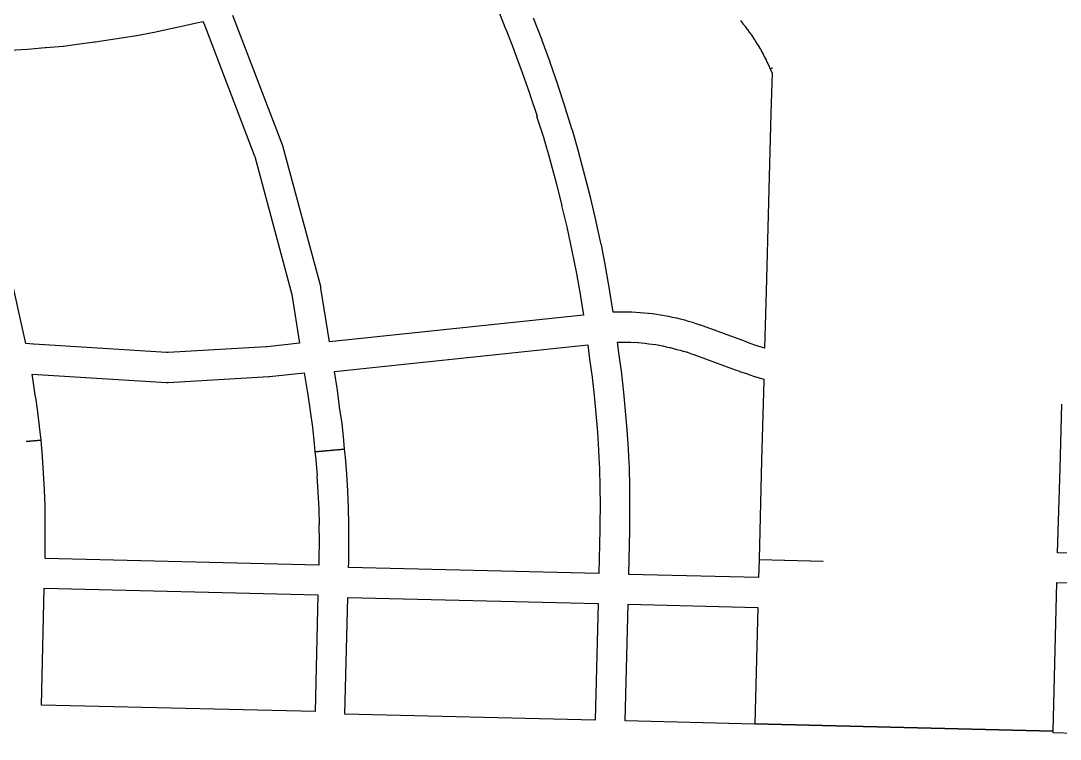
# Model space of a CAD drawing. Extents: x 0 to 1129, y 203 to 1017.
# Drawn here: x 360.21 to 399.51, y 652.65 to 679.81 of the extents above; entities that cross this region are included whole.
import ezdxf

# ---------------------------------------------------------------- set-up
doc = ezdxf.new("R2010")
doc.units = 0
doc.layers.get('0').update_dxf_attribs({"linetype": 'CONTINUOUS'})

msp = doc.modelspace()

# ---------------------------------------------------------------- linework, layer by layer
at = {"color": 1}
for points in [[(378.220134, 680.311433), (378.544689, 679.507099), (378.551688, 679.5001), (378.862133, 678.6887), (378.862133, 678.674702), (379.165533, 677.863324), (379.165533, 677.856325), (379.454799, 677.037881), (379.454799, 677.030881), (379.729977, 676.205393), (379.715979, 676.205393), (379.98409, 675.372837), (379.98409, 675.358839), (380.223979, 674.53335), (380.230978, 674.512127), (380.449689, 673.686638), (380.449689, 673.679639), (380.6684, 672.832973), (380.661401, 672.832973), (380.866001, 671.972195), (380.866001, 671.965196), (381.049468, 671.118529), (381.049468, 671.11153), (381.218801, 670.264863), (381.218801, 670.257864), (381.374001, 669.397109), (381.374001, 669.39011), (381.48689, 668.684554), (371.88429, 667.675621), (371.559734, 669.707621), (371.552735, 669.735843), (371.552735, 669.764066), (370.13458, 675.034554), (370.127581, 675.062777), (370.113357, 675.090999), (368.222468, 680.008732)], [(367.093489, 679.789186), (367.100488, 679.767963), (367.12871, 679.718585), (369.040754, 674.730319), (369.054978, 674.680919), (370.459023, 669.466852), (370.748312, 667.625363), (369.520622, 667.491296), (369.4924, 667.491296), (365.788245, 667.272585), (365.724756, 667.272585), (360.701201, 667.58303), (360.672978, 667.58303), (360.404845, 667.611252), (358.386978, 676.64943)], [(359.790842, 678.702179), (360.461108, 678.744512), (360.468108, 678.744512), (361.13133, 678.800957), (361.138329, 678.800957), (361.152553, 678.800957), (361.808708, 678.857401), (361.822706, 678.857401), (361.829706, 678.857401), (362.253039, 678.913846), (362.260038, 678.913846), (363.00086, 679.012623), (363.007859, 679.012623), (363.021857, 679.012623), (363.762679, 679.125512), (363.769679, 679.125512), (364.510523, 679.245468), (364.517522, 679.245468), (365.2513, 679.386579), (365.258299, 679.386579), (365.999144, 679.541779), (366.006143, 679.541779), (366.739921, 679.704068), (366.74692, 679.704068), (367.093489, 679.789186)], [(387.432499, 679.818402), (387.432499, 679.804403), (387.510122, 679.71267), (387.517121, 679.698672), (387.601787, 679.606938), (387.601787, 679.59294), (387.67941, 679.487095), (387.686409, 679.480096), (387.756964, 679.381318), (387.763964, 679.374319), (387.834497, 679.268497), (387.848721, 679.261498), (387.919254, 679.155676), (387.919254, 679.148677), (387.989832, 679.042855), (387.996831, 679.035856), (388.060319, 678.930034), (388.067319, 678.916036), (388.137874, 678.803147), (388.130875, 678.803147), (388.201408, 678.697302), (388.208407, 678.676079), (388.271918, 678.570257), (388.271918, 678.563258), (388.328363, 678.450369), (388.328363, 678.44337), (388.391852, 678.330481), (388.391852, 678.316483), (388.45534, 678.203594), (388.45534, 678.196595), (388.50474, 678.090773), (388.518739, 678.06955), (388.525738, 678.055551), (388.539736, 677.999107), (388.546735, 677.999107), (388.624335, 678.034396), (388.624335, 678.027397), (388.546735, 677.999175), (388.617291, 677.836908), (388.574957, 676.319952), (388.483224, 672.954464), (388.391513, 669.574841), (388.335068, 667.436997), (388.052846, 667.52873), (388.038848, 667.52873), (387.756626, 667.627508), (387.615515, 667.683952), (387.608516, 667.683952), (386.028071, 668.262508), (386.021072, 668.262508), (385.908183, 668.304841), (385.901184, 668.304841), (385.760073, 668.354241), (385.760073, 668.361241), (385.745849, 668.361241), (385.618871, 668.403574), (385.604647, 668.403574), (385.463536, 668.445907), (385.456537, 668.445907), (385.315426, 668.495307), (385.308427, 668.495307), (385.301428, 668.495307), (385.160317, 668.530574), (385.019206, 668.56584), (385.005207, 668.56584), (384.998208, 668.572839), (384.857097, 668.601062), (384.850098, 668.601062), (384.708987, 668.636351), (384.701988, 668.636351), (384.546788, 668.657574), (384.405677, 668.685796), (384.398678, 668.685796), (384.391679, 668.685796), (384.243524, 668.714018), (384.102412, 668.728017), (384.088414, 668.728017), (384.081415, 668.728017), (383.940304, 668.74924), (383.933305, 668.74924), (383.78515, 668.763238), (383.770926, 668.763238), (383.629814, 668.777462), (383.622815, 668.777462), (383.615816, 668.777462), (383.474705, 668.784461), (383.467706, 668.784461), (383.319528, 668.79146), (383.30553, 668.79146), (383.157352, 668.798459), (383.016241, 668.798459), (383.009242, 668.798459), (383.002242, 668.798459), (382.861131, 668.798459), (382.847133, 668.798459), (382.840134, 668.798459), (382.691979, 668.79146), (382.614356, 668.79146), (382.487379, 669.574638), (382.487379, 669.588636), (382.487379, 669.595635), (382.332134, 670.456391), (382.332134, 670.470615), (382.162801, 671.338437), (382.155802, 671.352435), (381.96529, 672.213213), (381.96529, 672.220212), (381.767735, 673.088034), (381.767735, 673.095033), (381.541957, 673.962855), (381.541957, 673.969854), (381.316179, 674.823565), (381.316179, 674.830564), (381.069246, 675.677231), (381.069246, 675.691455), (381.062247, 675.691455), (380.801203, 676.538121), (380.801203, 676.545121), (380.794204, 676.545121), (380.519026, 677.391787), (380.519026, 677.398786), (380.229759, 678.238409), (380.229759, 678.245408), (379.919315, 679.070919), (379.919315, 679.084917), (379.601803, 679.910406)], [(381.649111, 667.568286), (381.719667, 667.02502), (381.8114, 666.34062), (381.8114, 666.326622), (381.889, 665.649288), (381.889, 665.642289), (381.959556, 664.964956), (381.959556, 664.950732), (382.016, 664.266354), (382.016, 664.259355), (382.058333, 663.574955), (382.058333, 663.567956), (382.072332, 663.285734), (382.093555, 662.883578), (382.093555, 662.86958), (382.107553, 662.192247), (382.107553, 662.185247), (382.114552, 661.493826), (382.114552, 661.486826), (382.107553, 660.802426), (382.107553, 660.788428), (382.107553, 660.576739), (382.072286, 658.918695), (372.603731, 659.144472), (372.61073, 659.342028), (372.61073, 659.483139), (372.61073, 659.490138), (372.617729, 660.118071), (372.617729, 660.12507), (372.61073, 660.760093), (372.61073, 660.774091), (372.603731, 661.39498), (372.603731, 661.409204), (372.575509, 662.030093), (372.575509, 662.044091), (372.533175, 662.679114), (372.533175, 662.686113), (372.490842, 663.314046), (372.490842, 663.321045), (372.455553, 663.617378), (372.448554, 663.617378), (371.333776, 663.518601), (371.361998, 663.222267), (371.361998, 663.215268), (371.411376, 662.608468), (371.404377, 662.608468), (371.44671, 661.987579), (371.44671, 661.98058), (371.474932, 661.373802), (371.474932, 661.366803), (371.48893, 660.752981), (371.481931, 660.752981), (371.48893, 660.139159), (371.48893, 660.117936), (371.481931, 659.511158), (371.481931, 659.504159), (371.481931, 659.370115), (371.481931, 659.23607), (361.13142, 659.49007), (361.13142, 659.553559), (361.13142, 659.567557), (361.138419, 660.188446), (361.138419, 660.202444), (361.138419, 660.816289), (361.138419, 660.823288), (361.13142, 661.444177), (361.13142, 661.451176), (361.13142, 661.458175), (361.103198, 662.079064), (361.103198, 662.086063), (361.067931, 662.706952), (361.067931, 662.713951), (361.025575, 663.327796), (361.025575, 663.341794), (360.976198, 663.955639), (360.411753, 663.906239), (360.976198, 663.962683), (360.919753, 664.47775), (360.919753, 664.484749), (360.849198, 665.020971), (360.849198, 665.034969), (360.778642, 665.571192), (360.778642, 665.578191), (360.771643, 665.578191), (360.694043, 666.114413), (360.694043, 666.121412), (360.637599, 666.453012), (365.724666, 666.142567), (365.752888, 666.142567), (365.788154, 666.142567), (369.59111, 666.361278), (369.598109, 666.361278), (369.612108, 666.361278), (370.924441, 666.50239), (371.058508, 665.676901), (371.058508, 665.669902), (371.157263, 665.070168), (371.157263, 665.05617), (371.234885, 664.449392), (371.234885, 664.442393), (371.298374, 663.835638), (371.298374, 663.821414), (371.333663, 663.518036), (372.448441, 663.623858), (372.427218, 663.948436), (372.427218, 663.955436), (372.356685, 664.576324), (372.356685, 664.583324), (372.356685, 664.590323), (372.264951, 665.211212), (372.264951, 665.218211), (372.180285, 665.846144), (372.180285, 665.853143), (372.067396, 666.558698), (381.649111, 667.568286)], [(382.862667, 667.667064), (382.876665, 667.667064), (382.989554, 667.667064), (382.996553, 667.667064), (383.130597, 667.667064), (383.137596, 667.667064), (383.264574, 667.660065), (383.278798, 667.660065), (383.412842, 667.653066), (383.412842, 667.660065), (383.539842, 667.653066), (383.55384, 667.653066), (383.68084, 667.631843), (383.80784, 667.624844), (383.821838, 667.624844), (383.941772, 667.603621), (383.962995, 667.603621), (384.082928, 667.589622), (384.089927, 667.589622), (384.209883, 667.575398), (384.223881, 667.575398), (384.350903, 667.547176), (384.357903, 667.547176), (384.477836, 667.518954), (384.49206, 667.518954), (384.619037, 667.490732), (384.74606, 667.46251), (384.760058, 667.46251), (384.887081, 667.427243), (385.007014, 667.391977), (385.028237, 667.391977), (385.141126, 667.356687), (385.148125, 667.356687), (385.282192, 667.314354), (385.282192, 667.321353), (385.409169, 667.279042), (385.416168, 667.279042), (385.529057, 667.236687), (385.536056, 667.236687), (385.641878, 667.20142), (385.655876, 667.194421), (387.229277, 666.615843), (387.384476, 666.566465), (387.391475, 666.566465), (387.391475, 666.559466), (387.687809, 666.460711), (387.701807, 666.453712), (387.99814, 666.354934), (388.005139, 666.354934), (388.301495, 666.263223), (388.301495, 666.199712), (388.223873, 663.187001), (388.125095, 659.447534), (390.552206, 659.384045), (390.538208, 659.377046), (388.125208, 659.43349), (388.11121, 658.763201), (383.200543, 658.883135), (383.23581, 660.555313), (383.23581, 660.562312), (383.23581, 660.781023), (383.23581, 660.788022), (383.242809, 661.48651), (383.242809, 661.49351), (383.23581, 662.199065), (383.23581, 662.206064), (383.221811, 662.91162), (383.221811, 662.925618), (383.200588, 663.327796), (383.18659, 663.631174), (383.18659, 663.638173), (383.144257, 664.336661), (383.144257, 664.34366), (383.080768, 665.049216), (383.080768, 665.056215), (383.017257, 665.754726), (383.010258, 665.761726), (382.932658, 666.460237), (382.932658, 666.467236), (382.932658, 666.481234), (382.840924, 667.165634), (382.840924, 667.172633), (382.777436, 667.659455), (382.862667, 667.667064)], [(404.304511, 659.56767), (399.415, 659.701714), (399.513778, 662.890826), (399.577266, 665.324891)], [(361.089222, 658.361136), (371.446778, 658.107136), (371.340956, 653.697403), (360.990444, 653.944336), (361.089222, 658.361136)], [(406.8586, 652.653113), (399.252734, 652.900046), (399.252734, 652.95649), (387.963845, 653.231668), (387.963845, 653.21767), (383.060222, 653.34467), (383.173111, 657.754381), (388.076734, 657.634448), (387.963845, 653.238826), (399.252734, 652.956603), (399.386778, 658.572826), (404.269222, 658.438781)], [(372.575667, 658.015403), (382.044222, 657.789625), (381.931333, 653.379892), (381.931333, 653.372892), (372.469845, 653.59867), (372.575667, 658.015403)]]:
    msp.add_lwpolyline(points, dxfattribs=at)

doc.saveas('drawing.dxf')
